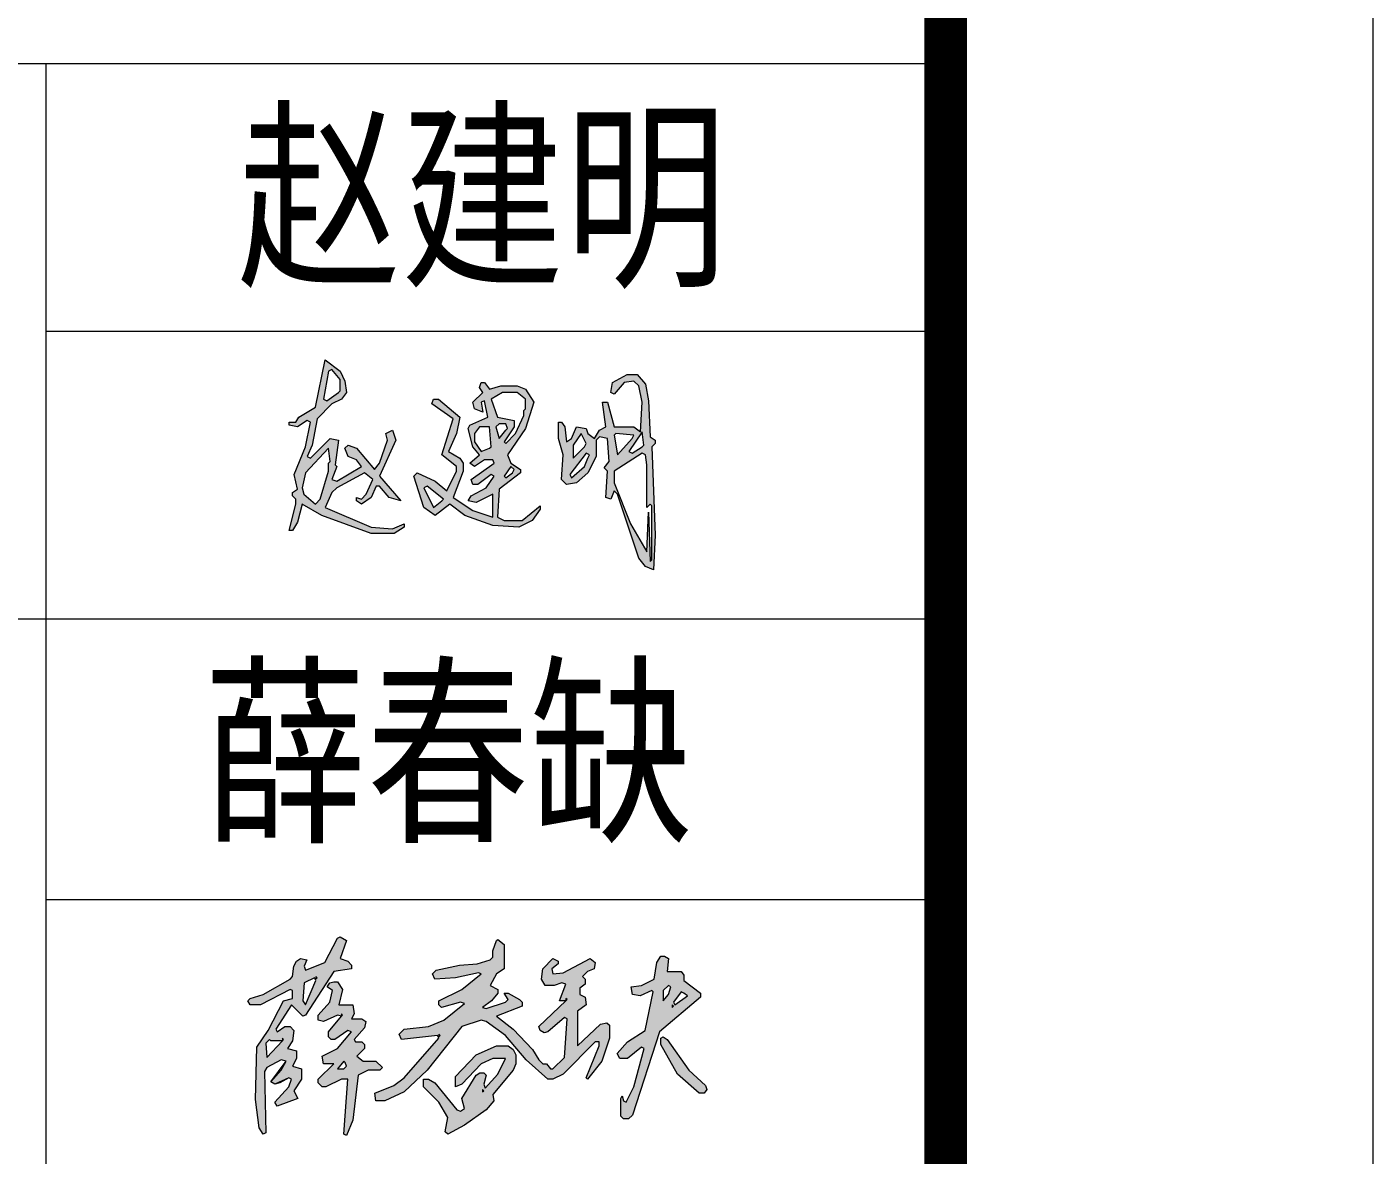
# Model space of a CAD drawing. Header units: inches. Extents: x -3272461 to -2504170, y 403793 to 1071042.
# Drawn here: x -2945426 to -2940702, y 581975 to 585935 of the extents above; entities that cross this region are included whole.
import ezdxf
from ezdxf.enums import TextEntityAlignment as Align

# ---------------------------------------------------------------- set-up
doc = ezdxf.new("R2010")
doc.units = ezdxf.units.IN
doc.header["$LTSCALE"] = 1000
doc.header["$MEASUREMENT"] = 0
doc.linetypes.add('LENGSHUI', pattern=[22, 20, -1, 0, -1])
doc.layers.get('0').update_dxf_attribs({"lineweight": 18})
doc.layers.add('00签名', color=7, linetype='LENGSHUI', lineweight=18)
doc.layers.add('PUB_TITLE', color=153, linetype='Continuous', lineweight=18)
doc.styles.add('-黑体', font='', dxfattribs={"width": 0.7})
doc.styles.get('-黑体').set_extended_font_data('微软雅黑')

msp = doc.modelspace()

# ---------------------------------------------------------------- hatches: boundary and pattern name
h = msp.add_hatch(color=256)
h.paths.add_polyline_path([(-2944412.3, 582588.3), (-2944416.8, 582597.3), (-2944452.8, 582579.3), (-2944457.3, 582516.3), (-2944448.3, 582502.8)], flags=0)
h.paths.add_polyline_path([(-2944335.8, 582736.8), (-2944326.8, 582741.3), (-2944304.3, 582727.8), (-2944326.8, 582664.8), (-2944299.8, 582655.8), (-2944286.3, 582642.3), (-2944286.3, 582628.8), (-2944349.3, 582619.8), (-2944448.3, 582466.8), (-2944457.3, 582462.3), (-2944497.8, 582502.8), (-2944551.8, 582417.3), (-2944547.3, 582408.3), (-2944520.3, 582426.3), (-2944502.3, 582426.3), (-2944488.8, 582412.8), (-2944493.3, 582376.8), (-2944511.3, 582349.8), (-2944479.8, 582340.8), (-2944479.8, 582313.8), (-2944493.3, 582286.8), (-2944461.8, 582277.8), (-2944461.8, 582241.8), (-2944488.8, 582201.3), (-2944475.3, 582174.3), (-2944547.3, 582147.3), (-2944556.3, 582160.8), (-2944506.8, 582214.8), (-2944497.8, 582241.8), (-2944506.8, 582246.3), (-2944538.3, 582228.3), (-2944556.3, 582223.8), (-2944569.8, 582232.8), (-2944533.8, 582273.3), (-2944515.8, 582304.8), (-2944533.8, 582309.3), (-2944583.3, 582282.3), (-2944592.3, 582268.8), (-2944587.8, 582052.8), (-2944596.8, 582048.3), (-2944610.3, 582070.8), (-2944623.8, 582169.8), (-2944619.3, 582354.3), (-2944578.8, 582412.8), (-2944524.8, 582516.3), (-2944493.3, 582525.3), (-2944493.3, 582552.3), (-2944502.3, 582556.8), (-2944605.8, 582502.8), (-2944641.8, 582502.8), (-2944650.8, 582516.3), (-2944641.8, 582525.3), (-2944596.8, 582538.8), (-2944502.3, 582592.8), (-2944493.3, 582601.8), (-2944488.8, 582637.8), (-2944479.8, 582655.8), (-2944466.3, 582664.8), (-2944443.8, 582660.3), (-2944452.8, 582637.8), (-2944448.3, 582624.3), (-2944380.8, 582651.3)], flags=0)
h.paths.add_polyline_path([(-2944569.8, 582376.8), (-2944574.3, 582381.3), (-2944587.8, 582367.8), (-2944583.3, 582318.3), (-2944529.3, 582376.8)], flags=0)
h.paths.add_polyline_path([(-2944349.3, 582583.8), (-2944335.8, 582583.8), (-2944317.8, 582556.8), (-2944331.3, 582502.8), (-2944281.8, 582502.8), (-2944277.3, 582471.3), (-2944286.3, 582453.3), (-2944250.3, 582453.3), (-2944236.8, 582444.3), (-2944241.3, 582421.8), (-2944277.3, 582381.3), (-2944272.8, 582372.3), (-2944250.3, 582372.3), (-2944241.3, 582363.3), (-2944241.3, 582349.8), (-2944268.3, 582322.8), (-2944245.8, 582304.8), (-2944200.8, 582304.8), (-2944178.3, 582282.3), (-2944187.3, 582273.3), (-2944227.8, 582273.3), (-2944263.8, 582255.3), (-2944281.8, 582097.8), (-2944304.3, 582043.8), (-2944313.3, 582048.3), (-2944299.8, 582241.8), (-2944322.3, 582241.8), (-2944376.3, 582214.8), (-2944389.8, 582214.8), (-2944403.3, 582228.3), (-2944403.3, 582241.8), (-2944349.3, 582295.8), (-2944385.3, 582295.8), (-2944389.8, 582322.8), (-2944335.8, 582349.8), (-2944286.3, 582408.3), (-2944299.8, 582412.8), (-2944344.8, 582381.3), (-2944358.3, 582381.3), (-2944367.3, 582390.3), (-2944367.3, 582408.3), (-2944322.3, 582462.3), (-2944335.8, 582466.8), (-2944385.3, 582444.3), (-2944403.3, 582448.8), (-2944403.3, 582466.8), (-2944362.8, 582511.8), (-2944353.8, 582552.3), (-2944371.8, 582565.8), (-2944362.8, 582579.3)], flags=0)
h.paths.add_polyline_path([(-2944308.8, 582300.3), (-2944313.3, 582304.8), (-2944335.8, 582277.8), (-2944313.3, 582277.8), (-2944304.3, 582286.8)], flags=0)
h.paths.add_polyline_path([(-2943777.8, 582727.8), (-2943773.3, 582732.3), (-2943750.8, 582714.3), (-2943750.8, 582628.8), (-2943777.8, 582610.8), (-2943800.3, 582570.3), (-2943773.3, 582556.8), (-2943773.3, 582543.3), (-2943795.8, 582516.3), (-2943827.3, 582493.8), (-2943813.8, 582489.3), (-2943746.3, 582511.8), (-2943737.3, 582520.8), (-2943750.8, 582543.3), (-2943737.3, 582543.3), (-2943696.8, 582520.8), (-2943687.8, 582511.8), (-2943687.8, 582498.3), (-2943777.8, 582462.3), (-2943719.3, 582417.3), (-2943651.8, 582345.3), (-2943629.3, 582309.3), (-2943615.8, 582295.8), (-2943602.3, 582295.8), (-2943588.8, 582277.8), (-2943579.8, 582277.8), (-2943539.3, 582318.3), (-2943530.3, 582453.3), (-2943539.3, 582457.8), (-2943597.8, 582408.3), (-2943611.3, 582403.8), (-2943624.8, 582412.8), (-2943629.3, 582426.3), (-2943534.8, 582516.3), (-2943557.3, 582516.3), (-2943534.8, 582574.8), (-2943548.3, 582579.3), (-2943575.3, 582570.3), (-2943606.8, 582570.3), (-2943620.3, 582592.8), (-2943615.8, 582628.8), (-2943579.8, 582664.8), (-2943561.8, 582655.8), (-2943561.8, 582646.8), (-2943584.3, 582628.8), (-2943579.8, 582610.8), (-2943543.8, 582615.3), (-2943449.3, 582664.8), (-2943431.3, 582651.3), (-2943435.8, 582628.8), (-2943458.3, 582619.8), (-2943476.3, 582601.8), (-2943467.3, 582592.8), (-2943467.3, 582574.8), (-2943485.3, 582561.3), (-2943485.3, 582538.8), (-2943467.3, 582529.8), (-2943462.8, 582502.8), (-2943494.3, 582480.3), (-2943494.3, 582358.8), (-2943413.3, 582435.3), (-2943390.8, 582439.8), (-2943381.8, 582430.8), (-2943381.8, 582385.8), (-2943408.8, 582304.8), (-2943458.3, 582241.8), (-2943462.8, 582246.3), (-2943417.8, 582358.8), (-2943417.8, 582372.3), (-2943431.3, 582372.3), (-2943543.8, 582259.8), (-2943579.8, 582241.8), (-2943597.8, 582241.8), (-2943674.3, 582309.3), (-2943746.3, 582394.8), (-2943813.8, 582444.3), (-2943831.8, 582448.8), (-2943899.3, 582426.3), (-2944020.8, 582273.3), (-2944101.8, 582196.8), (-2944169.3, 582165.3), (-2944200.8, 582165.3), (-2944205.3, 582192.3), (-2944137.8, 582219.3), (-2944101.8, 582246.3), (-2943980.3, 582385.8), (-2943984.8, 582394.8), (-2944110.8, 582381.3), (-2944119.8, 582399.3), (-2944101.8, 582417.3), (-2944016.3, 582426.3), (-2943962.3, 582448.8), (-2943890.3, 582507.3), (-2943903.8, 582511.8), (-2943971.3, 582493.8), (-2943980.3, 582502.8), (-2943980.3, 582516.3), (-2943899.3, 582556.8), (-2943831.8, 582610.8), (-2943840.8, 582615.3), (-2943921.8, 582597.3), (-2943993.8, 582592.8), (-2944002.8, 582610.8), (-2943989.3, 582624.3), (-2943908.3, 582642.3), (-2943845.3, 582646.8), (-2943800.3, 582660.3), (-2943791.3, 582669.3), (-2943791.3, 582691.8)], flags=0)
h.paths.add_polyline_path([(-2943777.8, 582358.8), (-2943737.3, 582358.8), (-2943719.3, 582345.3), (-2943710.3, 582327.3), (-2943710.3, 582295.8), (-2943719.3, 582273.3), (-2943791.3, 582187.8), (-2943786.8, 582165.3), (-2943813.8, 582133.8), (-2943890.3, 582079.8), (-2943948.8, 582048.3), (-2943957.8, 582057.3), (-2943948.8, 582106.8), (-2943980.3, 582160.8), (-2944034.3, 582214.8), (-2944034.3, 582241.8), (-2944016.3, 582241.8), (-2943993.8, 582228.3), (-2943917.3, 582133.8), (-2943903.8, 582129.3), (-2943890.3, 582138.3), (-2943899.3, 582174.3), (-2943849.8, 582255.3), (-2943836.3, 582264.3), (-2943822.8, 582264.3), (-2943813.8, 582255.3), (-2943822.8, 582223.8), (-2943818.3, 582210.3), (-2943773.3, 582259.8), (-2943746.3, 582313.8), (-2943791.3, 582313.8), (-2943831.8, 582295.8), (-2943899.3, 582223.8), (-2943921.8, 582214.8), (-2943921.8, 582250.8), (-2943849.8, 582327.3)], flags=0)
h.paths.add_polyline_path([(-2943201.8, 582673.8), (-2943188.3, 582673.8), (-2943174.8, 582664.8), (-2943179.3, 582619.8), (-2943129.8, 582619.8), (-2943120.8, 582606.3), (-2943120.8, 582588.3), (-2943062.3, 582543.3), (-2943062.3, 582529.8), (-2943206.3, 582408.3), (-2943300.8, 582115.8), (-2943314.3, 582102.3), (-2943332.3, 582102.3), (-2943341.3, 582111.3), (-2943341.3, 582174.3), (-2943336.8, 582183.3), (-2943332.3, 582165.3), (-2943323.3, 582160.8), (-2943296.3, 582214.8), (-2943260.3, 582349.8), (-2943269.3, 582354.3), (-2943318.8, 582313.8), (-2943345.8, 582313.8), (-2943354.8, 582331.8), (-2943318.8, 582372.3), (-2943255.8, 582412.8), (-2943228.8, 582547.8), (-2943233.3, 582552.3), (-2943273.8, 582534.3), (-2943300.8, 582538.8), (-2943305.3, 582565.8), (-2943269.3, 582570.3), (-2943224.3, 582592.8), (-2943215.3, 582651.3)], flags=0)
h.paths.add_polyline_path([(-2943201.8, 582385.8), (-2943192.8, 582390.3), (-2943179.3, 582381.3), (-2943102.8, 582273.3), (-2943044.3, 582219.3), (-2943039.8, 582205.8), (-2943048.8, 582192.3), (-2943066.8, 582192.3), (-2943143.3, 582259.8), (-2943201.8, 582363.3)], flags=0)
h.paths.add_polyline_path([(-2943120.8, 582543.3), (-2943129.8, 582547.8), (-2943156.8, 582511.8), (-2943152.3, 582502.8), (-2943107.3, 582534.3)], flags=0)
h.paths.add_polyline_path([(-2943165.8, 582565.8), (-2943174.8, 582570.3), (-2943192.8, 582552.3), (-2943192.8, 582516.3), (-2943174.8, 582538.8)], flags=0)
at = {"layer": '00签名', "linetype": 'Continuous'}
h = msp.add_hatch(color=256, dxfattribs=at)
h.paths.add_polyline_path([(-2944355.9, 584611.3), (-2944321.3, 584628.6), (-2944304, 584651.6), (-2944309.8, 584691.9), (-2944327.1, 584726.5), (-2944378.9, 584766.8), (-2944413.5, 584599.8), (-2944471.1, 584565.2), (-2944482.6, 584547.9), (-2944505.6, 584547.9), (-2944505.6, 584536.4), (-2944476.8, 584530.7), (-2944442.3, 584553.7), (-2944430.8, 584547.9), (-2944448, 584461.5), (-2944488.4, 584363.6), (-2944476.8, 584311.8), (-2944494.1, 584300.3), (-2944494.1, 584288.7), (-2944482.6, 584277.2), (-2944482.6, 584259.9), (-2944505.6, 584167.8), (-2944494.1, 584167.8), (-2944476.8, 584196.6), (-2944459.6, 584259.9), (-2944390.4, 584219.6), (-2944217.6, 584156.3), (-2944137, 584156.3), (-2944102.4, 584179.3), (-2944102.4, 584190.8), (-2944142.8, 584173.5), (-2944217.6, 584179.3), (-2944378.9, 584248.4), (-2944355.9, 584300.3), (-2944338.6, 584317.5), (-2944240.7, 584369.4), (-2944211.9, 584346.3), (-2944234.9, 584294.5), (-2944252.2, 584277.2), (-2944269.5, 584283), (-2944269.5, 584271.5), (-2944252.2, 584259.9), (-2944217.6, 584283), (-2944200.4, 584323.3), (-2944188.8, 584323.3), (-2944154.3, 584283), (-2944114, 584271.5), (-2944188.8, 584357.9), (-2944131.2, 584484.6), (-2944142.8, 584519.1), (-2944165.8, 584507.6), (-2944160, 584484.6), (-2944188.8, 584403.9), (-2944206.1, 584380.9), (-2944269.5, 584455.8), (-2944298.3, 584467.3), (-2944309.8, 584455.8), (-2944298.3, 584427), (-2944269.5, 584415.5), (-2944252.2, 584392.4), (-2944338.6, 584340.6), (-2944355.9, 584346.3), (-2944338.6, 584392.4), (-2944344.4, 584398.2), (-2944332.8, 584484.6), (-2944361.6, 584490.3), (-2944430.8, 584421.2), (-2944442.3, 584427), (-2944425, 584467.3), (-2944407.7, 584559.5)], flags=0)
h.paths.add_polyline_path([(-2944384.7, 584628.6), (-2944367.4, 584726.5), (-2944355.9, 584732.3), (-2944327.1, 584697.7), (-2944327.1, 584657.4), (-2944332.8, 584651.6), (-2944373.2, 584622.8)], flags=0)
h.paths.add_polyline_path([(-2944367.4, 584455.8), (-2944361.6, 584409.7), (-2944367.4, 584403.9), (-2944367.4, 584375.1), (-2944396.2, 584277.2), (-2944413.5, 584259.9), (-2944453.8, 584294.5), (-2944459.6, 584317.5), (-2944448, 584369.4)], flags=0)
h = msp.add_hatch(color=256, dxfattribs=at)
h.paths.add_polyline_path([(-2943676.2, 584663.1), (-2943705, 584674.7), (-2943762.6, 584674.7), (-2943802.9, 584663.1), (-2943820.2, 584686.2), (-2943831.7, 584686.2), (-2943837.5, 584668.9), (-2943826, 584651.6), (-2943860.5, 584617.1), (-2943854.8, 584594), (-2943826, 584582.5), (-2943831.7, 584617.1), (-2943820.2, 584622.8), (-2943808.7, 584565.2), (-2943872, 584536.4), (-2943877.8, 584524.9), (-2943860.5, 584461.5), (-2943837.5, 584432.7), (-2943872, 584403.9), (-2943854.8, 584392.4), (-2943820.2, 584415.5), (-2943791.4, 584415.5), (-2943785.6, 584403.9), (-2943866.3, 584346.3), (-2943860.5, 584329.1), (-2943843.2, 584329.1), (-2943797.2, 584363.6), (-2943785.6, 584357.9), (-2943814.4, 584317.5), (-2943866.3, 584288.7), (-2943877.8, 584271.5), (-2943849, 584265.7), (-2943791.4, 584294.5), (-2943791.4, 584213.9), (-2943860.5, 584236.9), (-2943929.6, 584283), (-2943895.1, 584375.1), (-2943895.1, 584403.9), (-2943906.6, 584421.2), (-2943946.9, 584444.3), (-2943918.1, 584507.6), (-2943906.6, 584565.2), (-2943981.5, 584628.6), (-2943998.8, 584628.6), (-2944004.5, 584611.3), (-2943929.6, 584559.5), (-2943970, 584432.7), (-2943918.1, 584392.4), (-2943918.1, 584375.1), (-2943952.7, 584306), (-2943993, 584340.6), (-2944056.4, 584369.4), (-2944067.9, 584357.9), (-2944033.3, 584248.4), (-2943993, 584219.6), (-2943941.2, 584259.9), (-2943889.3, 584219.6), (-2943791.4, 584185.1), (-2943699.2, 584179.3), (-2943653.2, 584202.3), (-2943624.4, 584242.7), (-2943624.4, 584254.2), (-2943687.7, 584202.3), (-2943751.1, 584202.3), (-2943774.1, 584213.9), (-2943768.4, 584311.8), (-2943693.5, 584369.4), (-2943693.5, 584380.9), (-2943728, 584403.9), (-2943739.6, 584432.7), (-2943676.2, 584524.9), (-2943647.4, 584617.1)], flags=0)
h.paths.add_polyline_path([(-2943797.2, 584628.6), (-2943756.8, 584651.6), (-2943705, 584651.6), (-2943676.2, 584628.6), (-2943676.2, 584594), (-2943682, 584588.3), (-2943682, 584571), (-2943710.8, 584507.6), (-2943745.3, 584473.1), (-2943751.1, 584478.8), (-2943716.5, 584530.7), (-2943716.5, 584553.7), (-2943774.1, 584565.2)], flags=0)
h.paths.add_polyline_path([(-2943802.9, 584530.7), (-2943797.2, 584461.5), (-2943802.9, 584455.8), (-2943831.7, 584444.3), (-2943854.8, 584478.8), (-2943854.8, 584507.6), (-2943837.5, 584530.7)], flags=0)
h.paths.add_polyline_path([(-2943768.4, 584542.2), (-2943745.3, 584542.2), (-2943739.6, 584524.9), (-2943745.3, 584519.1), (-2943768.4, 584490.3), (-2943779.9, 584530.7)], flags=0)
h.paths.add_polyline_path([(-2943728, 584392.4), (-2943716.5, 584380.9), (-2943722.3, 584369.4), (-2943745.3, 584352.1), (-2943751.1, 584357.9)], flags=0)
h.paths.add_polyline_path([(-2944021.8, 584323.3), (-2943964.2, 584277.2), (-2943970, 584271.5), (-2943998.8, 584248.4), (-2944033.3, 584317.5)], flags=0)
h.paths.add_polyline_path([(-2943388.2, 584617.1), (-2943405.5, 584617.1), (-2943394, 584530.7), (-2943417, 584519.1), (-2943434.3, 584490.3), (-2943457.3, 584507.6), (-2943463.1, 584524.9), (-2943497.6, 584530.7), (-2943514.9, 584490.3), (-2943532.2, 584478.8), (-2943538, 584530.7), (-2943549.5, 584547.9), (-2943561, 584547.9), (-2943561, 584490.3), (-2943543.7, 584432.7), (-2943549.5, 584346.3), (-2943532.2, 584329.1), (-2943497.6, 584334.8), (-2943457.3, 584369.4), (-2943428.5, 584427), (-2943428.5, 584484.6), (-2943417, 584496.1), (-2943388.2, 584490.3), (-2943382.4, 584409.7), (-2943399.7, 584386.7), (-2943388.2, 584375.1), (-2943394, 584283), (-2943376.7, 584277.2), (-2943365.2, 584306), (-2943353.6, 584294.5), (-2943278.8, 584069.9), (-2943255.7, 584041.1), (-2943226.9, 584029.5), (-2943221.2, 584150.5), (-2943232.7, 584461.5), (-2943221.2, 584473.1), (-2943221.2, 584484.6), (-2943238.4, 584496.1), (-2943244.2, 584622.8), (-2943255.7, 584680.4), (-2943284.5, 584715), (-2943319.1, 584715), (-2943370.9, 584686.2), (-2943376.7, 584651.6), (-2943365.2, 584645.9), (-2943330.6, 584686.2), (-2943296, 584691.9), (-2943278.8, 584674.7), (-2943267.2, 584617.1), (-2943273, 584513.4), (-2943296, 584530.7), (-2943365.2, 584530.7)], flags=0)
h.paths.add_polyline_path([(-2943359.4, 584507.6), (-2943296, 584501.9), (-2943301.8, 584490.3), (-2943353.6, 584432.7), (-2943365.2, 584501.9)], flags=0)
h.paths.add_polyline_path([(-2943463.1, 584473.1), (-2943468.8, 584461.5), (-2943509.2, 584421.2), (-2943509.2, 584467.3), (-2943480.4, 584507.6)], flags=0)
h.paths.add_polyline_path([(-2943267.2, 584513.4), (-2943261.5, 584467.3), (-2943267.2, 584461.5), (-2943301.8, 584438.5), (-2943313.3, 584444.3)], flags=0)
h.paths.add_polyline_path([(-2943451.6, 584432.7), (-2943457.3, 584421.2), (-2943468.8, 584392.4), (-2943514.9, 584352.1), (-2943520.7, 584363.6), (-2943463.1, 584438.5)], flags=0)
h.paths.add_polyline_path([(-2943267.2, 584438.5), (-2943255.7, 584432.7), (-2943250, 584398.2), (-2943250, 584248.4), (-2943238.4, 584259.9), (-2943232.7, 584254.2), (-2943232.7, 584064.1), (-2943238.4, 584058.3), (-2943244.2, 584231.1), (-2943250, 584092.9), (-2943307.6, 584190.8), (-2943365.2, 584334.8), (-2943365.2, 584375.1)], flags=0)

# ---------------------------------------------------------------- linework, layer by layer
at = {"linetype": 'Continuous'}
for points in [[(-2944335.8, 582736.8), (-2944326.8, 582741.3), (-2944304.3, 582727.8), (-2944326.8, 582664.8), (-2944299.8, 582655.8), (-2944286.3, 582642.3), (-2944286.3, 582628.8), (-2944349.3, 582619.8), (-2944448.3, 582466.8), (-2944457.3, 582462.3), (-2944497.8, 582502.8), (-2944551.8, 582417.3), (-2944547.3, 582408.3), (-2944520.3, 582426.3), (-2944502.3, 582426.3), (-2944488.8, 582412.8), (-2944493.3, 582376.8), (-2944511.3, 582349.8), (-2944479.8, 582340.8), (-2944479.8, 582313.8), (-2944493.3, 582286.8), (-2944461.8, 582277.8), (-2944461.8, 582241.8), (-2944488.8, 582201.3), (-2944475.3, 582174.3), (-2944547.3, 582147.3), (-2944556.3, 582160.8), (-2944506.8, 582214.8), (-2944497.8, 582241.8), (-2944506.8, 582246.3), (-2944556.3, 582223.8), (-2944569.8, 582232.8), (-2944515.8, 582304.8), (-2944533.8, 582309.3), (-2944583.3, 582282.3), (-2944592.3, 582268.8), (-2944587.8, 582052.8), (-2944596.8, 582048.3), (-2944610.3, 582070.8), (-2944623.8, 582169.8), (-2944619.3, 582354.3), (-2944578.8, 582412.8), (-2944524.8, 582516.3), (-2944493.3, 582525.3), (-2944493.3, 582552.3), (-2944502.3, 582556.8), (-2944605.8, 582502.8), (-2944641.8, 582502.8), (-2944650.8, 582516.3), (-2944641.8, 582525.3), (-2944596.8, 582538.8), (-2944502.3, 582592.8), (-2944493.3, 582601.8), (-2944488.8, 582637.8), (-2944479.8, 582655.8), (-2944466.3, 582664.8), (-2944443.8, 582660.3), (-2944452.8, 582637.8), (-2944448.3, 582624.3), (-2944380.8, 582651.3), (-2944335.8, 582736.8)], [(-2944335.8, 582736.8), (-2944326.8, 582741.3), (-2944304.3, 582727.8), (-2944326.8, 582664.8), (-2944299.8, 582655.8), (-2944286.3, 582642.3), (-2944286.3, 582628.8), (-2944349.3, 582619.8), (-2944448.3, 582466.8), (-2944457.3, 582462.3), (-2944497.8, 582502.8), (-2944551.8, 582417.3), (-2944547.3, 582408.3), (-2944520.3, 582426.3), (-2944502.3, 582426.3), (-2944488.8, 582412.8), (-2944493.3, 582376.8), (-2944511.3, 582349.8), (-2944479.8, 582340.8), (-2944479.8, 582313.8), (-2944493.3, 582286.8), (-2944461.8, 582277.8), (-2944461.8, 582241.8), (-2944488.8, 582201.3), (-2944475.3, 582174.3), (-2944547.3, 582147.3), (-2944556.3, 582160.8), (-2944506.8, 582214.8), (-2944497.8, 582241.8), (-2944506.8, 582246.3), (-2944538.3, 582228.3), (-2944556.3, 582223.8), (-2944569.8, 582232.8), (-2944533.8, 582273.3), (-2944515.8, 582304.8), (-2944533.8, 582309.3), (-2944583.3, 582282.3), (-2944592.3, 582268.8), (-2944587.8, 582052.8), (-2944596.8, 582048.3), (-2944610.3, 582070.8), (-2944623.8, 582169.8), (-2944619.3, 582354.3), (-2944578.8, 582412.8), (-2944524.8, 582516.3), (-2944493.3, 582525.3), (-2944493.3, 582552.3), (-2944502.3, 582556.8), (-2944605.8, 582502.8), (-2944641.8, 582502.8), (-2944650.8, 582516.3), (-2944641.8, 582525.3), (-2944596.8, 582538.8), (-2944502.3, 582592.8), (-2944493.3, 582601.8), (-2944488.8, 582637.8), (-2944479.8, 582655.8), (-2944466.3, 582664.8), (-2944443.8, 582660.3), (-2944452.8, 582637.8), (-2944448.3, 582624.3), (-2944380.8, 582651.3), (-2944335.8, 582736.8)], [(-2943777.8, 582727.8), (-2943773.3, 582732.3), (-2943750.8, 582714.3), (-2943750.8, 582628.8), (-2943777.8, 582610.8), (-2943800.3, 582570.3), (-2943773.3, 582556.8), (-2943773.3, 582543.3), (-2943795.8, 582516.3), (-2943827.3, 582493.8), (-2943813.8, 582489.3), (-2943746.3, 582511.8), (-2943737.3, 582520.8), (-2943750.8, 582543.3), (-2943737.3, 582543.3), (-2943696.8, 582520.8), (-2943687.8, 582511.8), (-2943687.8, 582498.3), (-2943777.8, 582462.3), (-2943719.3, 582417.3), (-2943651.8, 582345.3), (-2943629.3, 582309.3), (-2943615.8, 582295.8), (-2943602.3, 582295.8), (-2943588.8, 582277.8), (-2943579.8, 582277.8), (-2943539.3, 582318.3), (-2943530.3, 582453.3), (-2943539.3, 582457.8), (-2943597.8, 582408.3), (-2943611.3, 582403.8), (-2943624.8, 582412.8), (-2943629.3, 582426.3), (-2943534.8, 582516.3), (-2943557.3, 582516.3), (-2943534.8, 582574.8), (-2943548.3, 582579.3), (-2943575.3, 582570.3), (-2943606.8, 582570.3), (-2943620.3, 582592.8), (-2943615.8, 582628.8), (-2943579.8, 582664.8), (-2943561.8, 582655.8), (-2943561.8, 582646.8), (-2943584.3, 582628.8), (-2943579.8, 582610.8), (-2943543.8, 582615.3), (-2943449.3, 582664.8), (-2943431.3, 582651.3), (-2943435.8, 582628.8), (-2943458.3, 582619.8), (-2943476.3, 582601.8), (-2943467.3, 582592.8), (-2943467.3, 582574.8), (-2943485.3, 582561.3), (-2943485.3, 582538.8), (-2943467.3, 582529.8), (-2943462.8, 582502.8), (-2943494.3, 582480.3), (-2943494.3, 582358.8), (-2943413.3, 582435.3), (-2943390.8, 582439.8), (-2943381.8, 582430.8), (-2943381.8, 582385.8), (-2943408.8, 582304.8), (-2943458.3, 582241.8), (-2943462.8, 582246.3), (-2943417.8, 582358.8), (-2943417.8, 582372.3), (-2943431.3, 582372.3), (-2943543.8, 582259.8), (-2943579.8, 582241.8), (-2943597.8, 582241.8), (-2943674.3, 582309.3), (-2943746.3, 582394.8), (-2943813.8, 582444.3), (-2943831.8, 582448.8), (-2943899.3, 582426.3), (-2944020.8, 582273.3), (-2944101.8, 582196.8), (-2944169.3, 582165.3), (-2944200.8, 582165.3), (-2944205.3, 582192.3), (-2944137.8, 582219.3), (-2944101.8, 582246.3), (-2943980.3, 582385.8), (-2943984.8, 582394.8), (-2944110.8, 582381.3), (-2944119.8, 582399.3), (-2944101.8, 582417.3), (-2944016.3, 582426.3), (-2943962.3, 582448.8), (-2943890.3, 582507.3), (-2943903.8, 582511.8), (-2943971.3, 582493.8), (-2943980.3, 582502.8), (-2943980.3, 582516.3), (-2943899.3, 582556.8), (-2943831.8, 582610.8), (-2943840.8, 582615.3), (-2943921.8, 582597.3), (-2943993.8, 582592.8), (-2944002.8, 582610.8), (-2943989.3, 582624.3), (-2943908.3, 582642.3), (-2943845.3, 582646.8), (-2943800.3, 582660.3), (-2943791.3, 582669.3), (-2943791.3, 582691.8), (-2943777.8, 582727.8)], [(-2943777.8, 582727.8), (-2943773.3, 582732.3), (-2943750.8, 582714.3), (-2943750.8, 582628.8), (-2943777.8, 582610.8), (-2943800.3, 582570.3), (-2943773.3, 582556.8), (-2943773.3, 582543.3), (-2943795.8, 582516.3), (-2943827.3, 582493.8), (-2943813.8, 582489.3), (-2943746.3, 582511.8), (-2943737.3, 582520.8), (-2943750.8, 582543.3), (-2943737.3, 582543.3), (-2943696.8, 582520.8), (-2943687.8, 582511.8), (-2943687.8, 582498.3), (-2943777.8, 582462.3), (-2943719.3, 582417.3), (-2943651.8, 582345.3), (-2943629.3, 582309.3), (-2943615.8, 582295.8), (-2943602.3, 582295.8), (-2943588.8, 582277.8), (-2943579.8, 582277.8), (-2943539.3, 582318.3), (-2943530.3, 582453.3), (-2943539.3, 582457.8), (-2943597.8, 582408.3), (-2943611.3, 582403.8), (-2943624.8, 582412.8), (-2943629.3, 582426.3), (-2943534.8, 582516.3), (-2943557.3, 582516.3), (-2943534.8, 582574.8), (-2943548.3, 582579.3), (-2943575.3, 582570.3), (-2943606.8, 582570.3), (-2943620.3, 582592.8), (-2943615.8, 582628.8), (-2943579.8, 582664.8), (-2943561.8, 582655.8), (-2943561.8, 582646.8), (-2943584.3, 582628.8), (-2943579.8, 582610.8), (-2943543.8, 582615.3), (-2943449.3, 582664.8), (-2943431.3, 582651.3), (-2943435.8, 582628.8), (-2943458.3, 582619.8), (-2943476.3, 582601.8), (-2943467.3, 582592.8), (-2943467.3, 582574.8), (-2943485.3, 582561.3), (-2943485.3, 582538.8), (-2943467.3, 582529.8), (-2943462.8, 582502.8), (-2943494.3, 582480.3), (-2943494.3, 582358.8), (-2943413.3, 582435.3), (-2943390.8, 582439.8), (-2943381.8, 582430.8), (-2943381.8, 582385.8), (-2943408.8, 582304.8), (-2943458.3, 582241.8), (-2943462.8, 582246.3), (-2943417.8, 582358.8), (-2943417.8, 582372.3), (-2943431.3, 582372.3), (-2943543.8, 582259.8), (-2943579.8, 582241.8), (-2943597.8, 582241.8), (-2943674.3, 582309.3), (-2943746.3, 582394.8), (-2943813.8, 582444.3), (-2943831.8, 582448.8), (-2943899.3, 582426.3), (-2944020.8, 582273.3), (-2944101.8, 582196.8), (-2944169.3, 582165.3), (-2944200.8, 582165.3), (-2944205.3, 582192.3), (-2944137.8, 582219.3), (-2944101.8, 582246.3), (-2943980.3, 582385.8), (-2943984.8, 582394.8), (-2944110.8, 582381.3), (-2944119.8, 582399.3), (-2944101.8, 582417.3), (-2944016.3, 582426.3), (-2943962.3, 582448.8), (-2943890.3, 582507.3), (-2943903.8, 582511.8), (-2943971.3, 582493.8), (-2943980.3, 582502.8), (-2943980.3, 582516.3), (-2943899.3, 582556.8), (-2943831.8, 582610.8), (-2943840.8, 582615.3), (-2943921.8, 582597.3), (-2943993.8, 582592.8), (-2944002.8, 582610.8), (-2943989.3, 582624.3), (-2943908.3, 582642.3), (-2943845.3, 582646.8), (-2943800.3, 582660.3), (-2943791.3, 582669.3), (-2943791.3, 582691.8), (-2943777.8, 582727.8)], [(-2943201.8, 582673.8), (-2943188.3, 582673.8), (-2943174.8, 582664.8), (-2943179.3, 582619.8), (-2943129.8, 582619.8), (-2943120.8, 582606.3), (-2943120.8, 582588.3), (-2943062.3, 582543.3), (-2943062.3, 582529.8), (-2943206.3, 582408.3), (-2943300.8, 582115.8), (-2943314.3, 582102.3), (-2943332.3, 582102.3), (-2943341.3, 582111.3), (-2943341.3, 582174.3), (-2943336.8, 582183.3), (-2943332.3, 582165.3), (-2943323.3, 582160.8), (-2943296.3, 582214.8), (-2943260.3, 582349.8), (-2943269.3, 582354.3), (-2943318.8, 582313.8), (-2943345.8, 582313.8), (-2943354.8, 582331.8), (-2943318.8, 582372.3), (-2943255.8, 582412.8), (-2943228.8, 582547.8), (-2943233.3, 582552.3), (-2943273.8, 582534.3), (-2943300.8, 582538.8), (-2943305.3, 582565.8), (-2943269.3, 582570.3), (-2943224.3, 582592.8), (-2943215.3, 582651.3), (-2943201.8, 582673.8)], [(-2943201.8, 582673.8), (-2943188.3, 582673.8), (-2943174.8, 582664.8), (-2943179.3, 582619.8), (-2943129.8, 582619.8), (-2943120.8, 582606.3), (-2943120.8, 582588.3), (-2943062.3, 582543.3), (-2943062.3, 582529.8), (-2943206.3, 582408.3), (-2943300.8, 582115.8), (-2943314.3, 582102.3), (-2943332.3, 582102.3), (-2943341.3, 582111.3), (-2943341.3, 582174.3), (-2943336.8, 582183.3), (-2943332.3, 582165.3), (-2943323.3, 582160.8), (-2943296.3, 582214.8), (-2943260.3, 582349.8), (-2943269.3, 582354.3), (-2943318.8, 582313.8), (-2943345.8, 582313.8), (-2943354.8, 582331.8), (-2943318.8, 582372.3), (-2943255.8, 582412.8), (-2943228.8, 582547.8), (-2943233.3, 582552.3), (-2943273.8, 582534.3), (-2943300.8, 582538.8), (-2943305.3, 582565.8), (-2943269.3, 582570.3), (-2943224.3, 582592.8), (-2943215.3, 582651.3), (-2943201.8, 582673.8)], [(-2944412.3, 582588.3), (-2944416.8, 582597.3), (-2944452.8, 582579.3), (-2944457.3, 582516.3), (-2944448.3, 582502.8), (-2944412.3, 582588.3)], [(-2944412.3, 582588.3), (-2944416.8, 582597.3), (-2944452.8, 582579.3), (-2944457.3, 582516.3), (-2944448.3, 582502.8), (-2944412.3, 582588.3)], [(-2944407.8, 582597.3), (-2944412.3, 582601.8), (-2944412.3, 582592.8), (-2944407.8, 582597.3)], [(-2944407.8, 582597.3), (-2944412.3, 582601.8), (-2944412.3, 582592.8), (-2944407.8, 582597.3)], [(-2944349.3, 582583.8), (-2944335.8, 582583.8), (-2944317.8, 582556.8), (-2944331.3, 582502.8), (-2944281.8, 582502.8), (-2944277.3, 582471.3), (-2944286.3, 582453.3), (-2944250.3, 582453.3), (-2944236.8, 582444.3), (-2944241.3, 582421.8), (-2944277.3, 582381.3), (-2944272.8, 582372.3), (-2944250.3, 582372.3), (-2944241.3, 582363.3), (-2944241.3, 582349.8), (-2944268.3, 582322.8), (-2944245.8, 582304.8), (-2944200.8, 582304.8), (-2944178.3, 582282.3), (-2944187.3, 582273.3), (-2944227.8, 582273.3), (-2944263.8, 582255.3), (-2944281.8, 582097.8), (-2944304.3, 582043.8), (-2944313.3, 582048.3), (-2944299.8, 582241.8), (-2944322.3, 582241.8), (-2944376.3, 582214.8), (-2944389.8, 582214.8), (-2944403.3, 582228.3), (-2944403.3, 582241.8), (-2944349.3, 582295.8), (-2944385.3, 582295.8), (-2944389.8, 582322.8), (-2944335.8, 582349.8), (-2944286.3, 582408.3), (-2944299.8, 582412.8), (-2944344.8, 582381.3), (-2944358.3, 582381.3), (-2944367.3, 582390.3), (-2944367.3, 582408.3), (-2944322.3, 582462.3), (-2944335.8, 582466.8), (-2944385.3, 582444.3), (-2944403.3, 582448.8), (-2944403.3, 582466.8), (-2944362.8, 582511.8), (-2944353.8, 582552.3), (-2944371.8, 582565.8), (-2944362.8, 582579.3), (-2944349.3, 582583.8)], [(-2944349.3, 582583.8), (-2944335.8, 582583.8), (-2944317.8, 582556.8), (-2944331.3, 582502.8), (-2944281.8, 582502.8), (-2944277.3, 582471.3), (-2944286.3, 582453.3), (-2944250.3, 582453.3), (-2944236.8, 582444.3), (-2944241.3, 582421.8), (-2944277.3, 582381.3), (-2944272.8, 582372.3), (-2944250.3, 582372.3), (-2944241.3, 582363.3), (-2944241.3, 582349.8), (-2944268.3, 582322.8), (-2944245.8, 582304.8), (-2944200.8, 582304.8), (-2944178.3, 582282.3), (-2944187.3, 582273.3), (-2944227.8, 582273.3), (-2944263.8, 582255.3), (-2944281.8, 582097.8), (-2944304.3, 582043.8), (-2944313.3, 582048.3), (-2944299.8, 582241.8), (-2944322.3, 582241.8), (-2944376.3, 582214.8), (-2944389.8, 582214.8), (-2944403.3, 582228.3), (-2944403.3, 582241.8), (-2944349.3, 582295.8), (-2944385.3, 582295.8), (-2944389.8, 582322.8), (-2944335.8, 582349.8), (-2944286.3, 582408.3), (-2944299.8, 582412.8), (-2944344.8, 582381.3), (-2944358.3, 582381.3), (-2944367.3, 582390.3), (-2944367.3, 582408.3), (-2944322.3, 582462.3), (-2944335.8, 582466.8), (-2944385.3, 582444.3), (-2944403.3, 582448.8), (-2944403.3, 582466.8), (-2944362.8, 582511.8), (-2944353.8, 582552.3), (-2944371.8, 582565.8), (-2944362.8, 582579.3), (-2944349.3, 582583.8)], [(-2943165.8, 582565.8), (-2943174.8, 582570.3), (-2943192.8, 582552.3), (-2943192.8, 582516.3), (-2943174.8, 582538.8), (-2943165.8, 582565.8)], [(-2943165.8, 582565.8), (-2943174.8, 582570.3), (-2943192.8, 582552.3), (-2943192.8, 582516.3), (-2943174.8, 582538.8), (-2943165.8, 582565.8)], [(-2943120.8, 582543.3), (-2943129.8, 582547.8), (-2943156.8, 582511.8), (-2943152.3, 582502.8), (-2943107.3, 582534.3), (-2943120.8, 582543.3)], [(-2943120.8, 582543.3), (-2943129.8, 582547.8), (-2943156.8, 582511.8), (-2943152.3, 582502.8), (-2943107.3, 582534.3), (-2943120.8, 582543.3)], [(-2943530.3, 582520.8), (-2943534.8, 582525.3), (-2943534.8, 582516.3), (-2943530.3, 582520.8)], [(-2943530.3, 582520.8), (-2943534.8, 582525.3), (-2943534.8, 582516.3), (-2943530.3, 582520.8)], [(-2943156.8, 582498.3), (-2943161.3, 582502.8), (-2943161.3, 582493.8), (-2943156.8, 582498.3)], [(-2943156.8, 582498.3), (-2943161.3, 582502.8), (-2943161.3, 582493.8), (-2943156.8, 582498.3)], [(-2944317.8, 582466.8), (-2944322.3, 582471.3), (-2944322.3, 582462.3), (-2944317.8, 582466.8)], [(-2944317.8, 582466.8), (-2944322.3, 582471.3), (-2944322.3, 582462.3), (-2944317.8, 582466.8)], [(-2944569.8, 582376.8), (-2944574.3, 582381.3), (-2944587.8, 582367.8), (-2944583.3, 582318.3), (-2944529.3, 582376.8), (-2944569.8, 582376.8)], [(-2944569.8, 582376.8), (-2944574.3, 582381.3), (-2944587.8, 582367.8), (-2944583.3, 582318.3), (-2944529.3, 582376.8), (-2944569.8, 582376.8)], [(-2944524.8, 582381.3), (-2944529.3, 582385.8), (-2944529.3, 582376.8), (-2944524.8, 582381.3)], [(-2944524.8, 582381.3), (-2944529.3, 582385.8), (-2944529.3, 582376.8), (-2944524.8, 582381.3)], [(-2943777.8, 582358.8), (-2943737.3, 582358.8), (-2943719.3, 582345.3), (-2943710.3, 582327.3), (-2943710.3, 582295.8), (-2943719.3, 582273.3), (-2943791.3, 582187.8), (-2943786.8, 582165.3), (-2943813.8, 582133.8), (-2943890.3, 582079.8), (-2943948.8, 582048.3), (-2943957.8, 582057.3), (-2943948.8, 582106.8), (-2943980.3, 582160.8), (-2944034.3, 582214.8), (-2944034.3, 582241.8), (-2944016.3, 582241.8), (-2943993.8, 582228.3), (-2943917.3, 582133.8), (-2943903.8, 582129.3), (-2943890.3, 582138.3), (-2943899.3, 582174.3), (-2943849.8, 582255.3), (-2943836.3, 582264.3), (-2943822.8, 582264.3), (-2943813.8, 582255.3), (-2943822.8, 582223.8), (-2943818.3, 582210.3), (-2943773.3, 582259.8), (-2943746.3, 582313.8), (-2943791.3, 582313.8), (-2943831.8, 582295.8), (-2943899.3, 582223.8), (-2943921.8, 582214.8), (-2943921.8, 582250.8), (-2943849.8, 582327.3), (-2943777.8, 582358.8)], [(-2943777.8, 582358.8), (-2943737.3, 582358.8), (-2943719.3, 582345.3), (-2943710.3, 582327.3), (-2943710.3, 582295.8), (-2943719.3, 582273.3), (-2943791.3, 582187.8), (-2943786.8, 582165.3), (-2943813.8, 582133.8), (-2943890.3, 582079.8), (-2943948.8, 582048.3), (-2943957.8, 582057.3), (-2943948.8, 582106.8), (-2943980.3, 582160.8), (-2944034.3, 582214.8), (-2944034.3, 582241.8), (-2944016.3, 582241.8), (-2943993.8, 582228.3), (-2943917.3, 582133.8), (-2943903.8, 582129.3), (-2943890.3, 582138.3), (-2943899.3, 582174.3), (-2943849.8, 582255.3), (-2943836.3, 582264.3), (-2943822.8, 582264.3), (-2943813.8, 582255.3), (-2943822.8, 582223.8), (-2943818.3, 582210.3), (-2943773.3, 582259.8), (-2943746.3, 582313.8), (-2943791.3, 582313.8), (-2943831.8, 582295.8), (-2943899.3, 582223.8), (-2943921.8, 582214.8), (-2943921.8, 582250.8), (-2943849.8, 582327.3), (-2943777.8, 582358.8)], [(-2943975.8, 582394.8), (-2943980.3, 582399.3), (-2943980.3, 582390.3), (-2943975.8, 582394.8)], [(-2943975.8, 582394.8), (-2943980.3, 582399.3), (-2943980.3, 582390.3), (-2943975.8, 582394.8)], [(-2943201.8, 582385.8), (-2943192.8, 582390.3), (-2943179.3, 582381.3), (-2943102.8, 582273.3), (-2943044.3, 582219.3), (-2943039.8, 582205.8), (-2943048.8, 582192.3), (-2943066.8, 582192.3), (-2943143.3, 582259.8), (-2943201.8, 582363.3), (-2943201.8, 582385.8)], [(-2943201.8, 582385.8), (-2943192.8, 582390.3), (-2943179.3, 582381.3), (-2943102.8, 582273.3), (-2943044.3, 582219.3), (-2943039.8, 582205.8), (-2943048.8, 582192.3), (-2943066.8, 582192.3), (-2943143.3, 582259.8), (-2943201.8, 582363.3), (-2943201.8, 582385.8)], [(-2944308.8, 582300.3), (-2944313.3, 582304.8), (-2944335.8, 582277.8), (-2944313.3, 582277.8), (-2944304.3, 582286.8), (-2944308.8, 582300.3)], [(-2944308.8, 582300.3), (-2944313.3, 582304.8), (-2944335.8, 582277.8), (-2944313.3, 582277.8), (-2944304.3, 582286.8), (-2944308.8, 582300.3)], [(-2943822.8, 582201.3), (-2943827.3, 582205.8), (-2943827.3, 582196.8), (-2943822.8, 582201.3)], [(-2943822.8, 582201.3), (-2943827.3, 582205.8), (-2943827.3, 582196.8), (-2943822.8, 582201.3)]]:
    msp.add_lwpolyline(points, dxfattribs=at)
at = {"layer": '00签名', "linetype": 'Continuous'}
for points in [[(-2944102.4, 584190.8), (-2944102.4, 584179.3), (-2944137, 584156.3), (-2944217.6, 584156.3), (-2944390.4, 584219.6), (-2944459.6, 584259.9), (-2944476.8, 584196.6), (-2944494.1, 584167.8), (-2944505.6, 584167.8), (-2944482.6, 584259.9), (-2944482.6, 584277.2), (-2944494.1, 584288.7), (-2944494.1, 584300.3), (-2944476.8, 584311.8), (-2944488.4, 584363.6), (-2944448, 584461.5), (-2944430.8, 584547.9), (-2944442.3, 584553.7), (-2944476.8, 584530.7), (-2944505.6, 584536.4), (-2944505.6, 584547.9), (-2944482.6, 584547.9), (-2944471.1, 584565.2), (-2944413.5, 584599.8), (-2944378.9, 584766.8), (-2944327.1, 584726.5), (-2944309.8, 584691.9), (-2944304, 584651.6), (-2944321.3, 584628.6), (-2944355.9, 584611.3), (-2944407.7, 584559.5), (-2944425, 584467.3), (-2944442.3, 584427), (-2944430.8, 584421.2), (-2944361.6, 584490.3), (-2944332.8, 584484.6), (-2944344.4, 584398.2), (-2944338.6, 584392.4), (-2944355.9, 584346.3), (-2944338.6, 584340.6), (-2944252.2, 584392.4), (-2944269.5, 584415.5), (-2944298.3, 584427), (-2944309.8, 584455.8), (-2944298.3, 584467.3), (-2944269.5, 584455.8), (-2944206.1, 584380.9), (-2944188.8, 584403.9), (-2944160, 584484.6), (-2944165.8, 584507.6), (-2944142.8, 584519.1), (-2944131.2, 584484.6), (-2944188.8, 584357.9), (-2944114, 584271.5), (-2944154.3, 584283), (-2944188.8, 584323.3), (-2944200.4, 584323.3), (-2944217.6, 584283), (-2944252.2, 584259.9), (-2944269.5, 584271.5), (-2944269.5, 584283), (-2944252.2, 584277.2), (-2944234.9, 584294.5), (-2944211.9, 584346.3), (-2944240.7, 584369.4), (-2944338.6, 584317.5), (-2944355.9, 584300.3), (-2944378.9, 584248.4), (-2944217.6, 584179.3), (-2944142.8, 584173.5), (-2944102.4, 584190.8)], [(-2944332.8, 584651.6), (-2944327.1, 584657.4), (-2944327.1, 584697.7), (-2944355.9, 584732.3), (-2944367.4, 584726.5), (-2944384.7, 584628.6), (-2944373.2, 584622.8), (-2944332.8, 584651.6)], [(-2943624.4, 584254.2), (-2943624.4, 584242.7), (-2943653.2, 584202.3), (-2943699.2, 584179.3), (-2943791.4, 584185.1), (-2943889.3, 584219.6), (-2943941.2, 584259.9), (-2943993, 584219.6), (-2944033.3, 584248.4), (-2944067.9, 584357.9), (-2944056.4, 584369.4), (-2943993, 584340.6), (-2943952.7, 584306), (-2943918.1, 584375.1), (-2943918.1, 584392.4), (-2943970, 584432.7), (-2943929.6, 584559.5), (-2944004.5, 584611.3), (-2943998.8, 584628.6), (-2943981.5, 584628.6), (-2943906.6, 584565.2), (-2943918.1, 584507.6), (-2943946.9, 584444.3), (-2943906.6, 584421.2), (-2943895.1, 584403.9), (-2943895.1, 584375.1), (-2943929.6, 584283), (-2943860.5, 584236.9), (-2943791.4, 584213.9), (-2943791.4, 584294.5), (-2943849, 584265.7), (-2943877.8, 584271.5), (-2943866.3, 584288.7), (-2943814.4, 584317.5), (-2943785.6, 584357.9), (-2943797.2, 584363.6), (-2943843.2, 584329.1), (-2943860.5, 584329.1), (-2943866.3, 584346.3), (-2943785.6, 584403.9), (-2943791.4, 584415.5), (-2943820.2, 584415.5), (-2943854.8, 584392.4), (-2943872, 584403.9), (-2943837.5, 584432.7), (-2943860.5, 584461.5), (-2943877.8, 584524.9), (-2943872, 584536.4), (-2943808.7, 584565.2), (-2943820.2, 584622.8), (-2943831.7, 584617.1), (-2943826, 584582.5), (-2943854.8, 584594), (-2943860.5, 584617.1), (-2943826, 584651.6), (-2943837.5, 584668.9), (-2943831.7, 584686.2), (-2943820.2, 584686.2), (-2943802.9, 584663.1), (-2943762.6, 584674.7), (-2943705, 584674.7), (-2943676.2, 584663.1), (-2943647.4, 584617.1), (-2943676.2, 584524.9), (-2943739.6, 584432.7), (-2943728, 584403.9), (-2943693.5, 584380.9), (-2943693.5, 584369.4), (-2943768.4, 584311.8), (-2943774.1, 584213.9), (-2943751.1, 584202.3), (-2943687.7, 584202.3), (-2943624.4, 584254.2)], [(-2943221.2, 584484.6), (-2943221.2, 584473.1), (-2943232.7, 584461.5), (-2943221.2, 584150.5), (-2943226.9, 584029.5), (-2943255.7, 584041.1), (-2943278.8, 584069.9), (-2943353.6, 584294.5), (-2943365.2, 584306), (-2943376.7, 584277.2), (-2943394, 584283), (-2943388.2, 584375.1), (-2943399.7, 584386.7), (-2943382.4, 584409.7), (-2943388.2, 584490.3), (-2943417, 584496.1), (-2943428.5, 584484.6), (-2943428.5, 584427), (-2943457.3, 584369.4), (-2943497.6, 584334.8), (-2943532.2, 584329.1), (-2943549.5, 584346.3), (-2943543.7, 584432.7), (-2943561, 584490.3), (-2943561, 584547.9), (-2943549.5, 584547.9), (-2943538, 584530.7), (-2943532.2, 584478.8), (-2943514.9, 584490.3), (-2943497.6, 584530.7), (-2943463.1, 584524.9), (-2943457.3, 584507.6), (-2943434.3, 584490.3), (-2943417, 584519.1), (-2943394, 584530.7), (-2943405.5, 584617.1), (-2943388.2, 584617.1), (-2943365.2, 584530.7), (-2943296, 584530.7), (-2943273, 584513.4), (-2943267.2, 584617.1), (-2943278.8, 584674.7), (-2943296, 584691.9), (-2943330.6, 584686.2), (-2943365.2, 584645.9), (-2943376.7, 584651.6), (-2943370.9, 584686.2), (-2943319.1, 584715), (-2943284.5, 584715), (-2943255.7, 584680.4), (-2943244.2, 584622.8), (-2943238.4, 584496.1), (-2943221.2, 584484.6)], [(-2943682, 584588.3), (-2943676.2, 584594), (-2943676.2, 584628.6), (-2943705, 584651.6), (-2943756.8, 584651.6), (-2943797.2, 584628.6), (-2943774.1, 584565.2), (-2943716.5, 584553.7), (-2943716.5, 584530.7), (-2943751.1, 584478.8), (-2943745.3, 584473.1), (-2943710.8, 584507.6), (-2943682, 584571), (-2943682, 584588.3)], [(-2943802.9, 584455.8), (-2943797.2, 584461.5), (-2943802.9, 584530.7), (-2943837.5, 584530.7), (-2943854.8, 584507.6), (-2943854.8, 584478.8), (-2943831.7, 584444.3), (-2943802.9, 584455.8)], [(-2943745.3, 584519.1), (-2943739.6, 584524.9), (-2943745.3, 584542.2), (-2943768.4, 584542.2), (-2943779.9, 584530.7), (-2943768.4, 584490.3), (-2943745.3, 584519.1)], [(-2943468.8, 584461.5), (-2943463.1, 584473.1), (-2943480.4, 584507.6), (-2943509.2, 584467.3), (-2943509.2, 584421.2), (-2943468.8, 584461.5)], [(-2943301.8, 584490.3), (-2943296, 584501.9), (-2943359.4, 584507.6), (-2943365.2, 584501.9), (-2943353.6, 584432.7), (-2943301.8, 584490.3)], [(-2943267.2, 584461.5), (-2943261.5, 584467.3), (-2943267.2, 584513.4), (-2943313.3, 584444.3), (-2943301.8, 584438.5), (-2943267.2, 584461.5)], [(-2944367.4, 584403.9), (-2944361.6, 584409.7), (-2944367.4, 584455.8), (-2944448, 584369.4), (-2944459.6, 584317.5), (-2944453.8, 584294.5), (-2944413.5, 584259.9), (-2944396.2, 584277.2), (-2944367.4, 584375.1), (-2944367.4, 584403.9)], [(-2943457.3, 584421.2), (-2943451.6, 584432.7), (-2943463.1, 584438.5), (-2943520.7, 584363.6), (-2943514.9, 584352.1), (-2943468.8, 584392.4), (-2943457.3, 584421.2)], [(-2943238.4, 584058.3), (-2943232.7, 584064.1), (-2943232.7, 584254.2), (-2943238.4, 584259.9), (-2943250, 584248.4), (-2943250, 584398.2), (-2943255.7, 584432.7), (-2943267.2, 584438.5), (-2943365.2, 584375.1), (-2943365.2, 584334.8), (-2943307.6, 584190.8), (-2943250, 584092.9), (-2943244.2, 584231.1), (-2943238.4, 584058.3)], [(-2943722.3, 584369.4), (-2943716.5, 584380.9), (-2943728, 584392.4), (-2943751.1, 584357.9), (-2943745.3, 584352.1), (-2943722.3, 584369.4)], [(-2943970, 584271.5), (-2943964.2, 584277.2), (-2944021.8, 584323.3), (-2944033.3, 584317.5), (-2943998.8, 584248.4), (-2943970, 584271.5)]]:
    msp.add_lwpolyline(points, dxfattribs=at)
at = {"layer": 'PUB_TITLE'}
for p, q in [((-2948516.4, 585806.8), (-2942202.2, 585806.8)), ((-2948516.4, 585806.8), (-2942202.2, 585806.8)), ((-2948516.4, 585806.8), (-2942202.2, 585806.8)), ((-2945359.3, 585806.8), (-2945359.3, 566630.6)), ((-2945359.3, 584866.6), (-2942202.2, 584866.6)), ((-2948516.4, 583856.8), (-2942202.2, 583856.8)), ((-2945359.3, 582871.7), (-2942202.2, 582871.7))]:
    msp.add_line(p, q, dxfattribs=at)
msp.add_lwpolyline([(-2940702.2, 565130.6), (-2940702.2, 628130.6), (-3029802.2, 628130.6), (-3029802.2, 565130.6)], close=True, dxfattribs=at)
msp.add_lwpolyline([(-2942202.2, 566630.6, 150, 150, 0), (-2942202.2, 626630.6, 150, 150, 0), (-3026052.2, 626630.6, 150, 150, 0), (-3026052.2, 566630.6, 150, 150, 0)], format="xyseb", close=True, dxfattribs=at)

# ---------------------------------------------------------------- texts
at = {"style": '-黑体', "width": 0.8}
for s, p in [('赵建明', (-2944686.4, 585339.7)), ('薛春缺', (-2944807.6, 583389.7))]:
    msp.add_text(s, height=525, dxfattribs=at).set_placement(p, align=Align.MIDDLE_LEFT)

doc.saveas('drawing.dxf')
